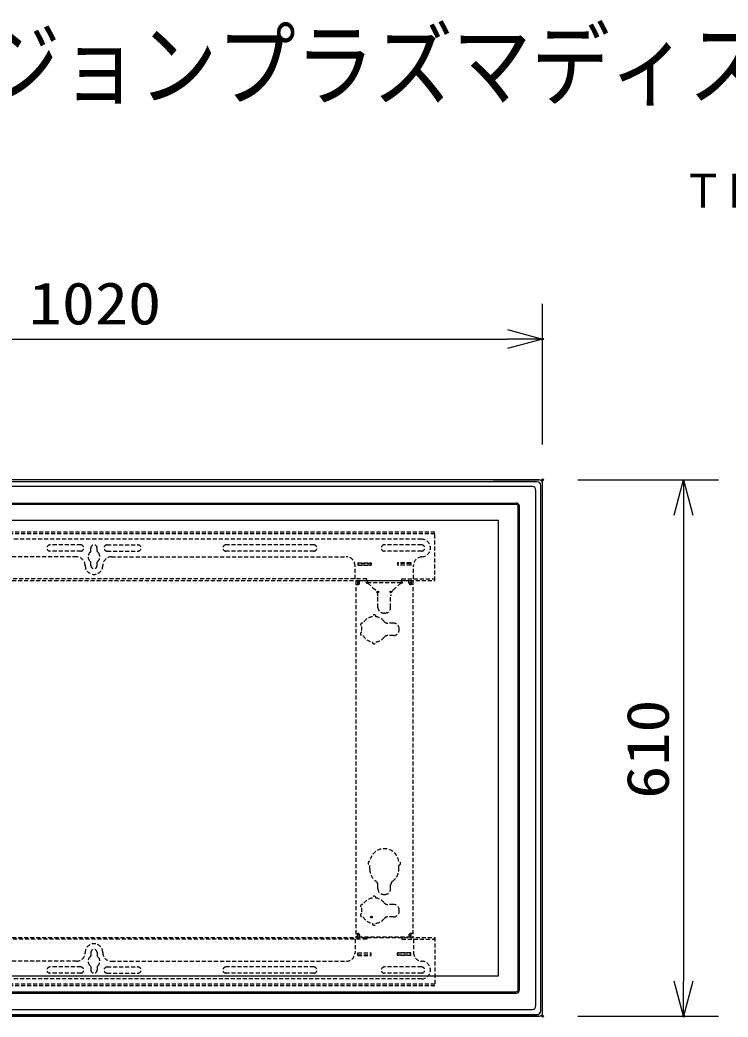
# Model space of a CAD drawing. Units: millimetres, scale not verified. Extents: x -63 to 63, y -57 to 57.
# Drawn here: x -19.9 to 20.3, y 0.7 to 57.4 of the extents above; entities that cross this region are included whole.
import ezdxf
from ezdxf.enums import TextEntityAlignment as Align

# ---------------------------------------------------------------- set-up
doc = ezdxf.new("R2010")
doc.units = ezdxf.units.MM
doc.header["$LTSCALE"] = 0.190236
doc.header["$PDMODE"] = 32
doc.header["$PDSIZE"] = 0.0951
doc.linetypes.add('DASHED1', pattern=[1.8, 1.2, -0.6])
for name, color, linetype in [('0-0_GAIKEI', 1, 'Continuous'), ('0-1_TOUROKU', 7, 'Continuous'), ('0-2_SUNPO', 3, 'Continuous'), ('0-3_MOJI1', 2, 'Continuous'), ('0-5_Defpoints', 7, 'Continuous')]:
    doc.layers.add(name, color=color, linetype=linetype)
doc.styles.add('ＭＳ ゴシック', font='')
doc.styles.get('ＭＳ ゴシック').set_extended_font_data('MS Gothic')

# ---------------------------------------------------------------- blocks, each defined once
blk = doc.blocks.new('_OPEN30')
at = {"layer": '0-1_TOUROKU'}
blk.add_line((0, 0), (-1, 0), dxfattribs=at)
blk.add_lwpolyline([(-1, 0.26795), (0, 0), (-1, -0.26795)], dxfattribs=at)

msp = doc.modelspace()

# ---------------------------------------------------------------- linework, layer by layer
at = {"layer": '0-0_GAIKEI', "color": 7}
for p, q in [((9.5612, 31.2327), (-41.0389, 31.2327)), ((6.9502, 31.2327), (-41.0389, 31.2327)), ((6.9502, 31.2327), (9.5612, 31.2327)), ((9.7612, 0.9327), (9.7612, 31.0327)), ((9.5612, 0.7327), (-41.0389, 0.7327)), ((-41.0389, 0.7327), (9.5612, 0.7327))]:
    msp.add_line(p, q, dxfattribs=at)
at = {"layer": '0-0_GAIKEI'}
for p, q in [((9.4551, 31.1266), (-40.9328, 31.1266)), ((9.1762, 30.8477), (-40.6539, 30.8477)), ((9.3762, 1.3177), (9.3762, 30.6477)), ((9.6551, 1.0388), (9.6551, 30.9266)), ((-39.7389, 29.9127), (8.2612, 29.9127)), ((8.2612, 29.839), (-39.7389, 29.839)), ((8.3675, 2.2327), (8.3675, 29.7327)), ((8.4412, 2.2327), (8.4412, 29.7327)), ((7.2612, 3.0327), (7.2612, 28.9327)), ((-38.7389, 3.0327), (7.2612, 3.0327)), ((-39.7389, 2.1264), (8.2612, 2.1264)), ((-39.7389, 2.0527), (8.2612, 2.0527)), ((-40.9328, 0.8388), (9.4551, 0.8388)), ((-40.6539, 1.1177), (9.1762, 1.1177))]:
    msp.add_line(p, q, dxfattribs=at)
at = {"layer": '0-0_GAIKEI', "linetype": 'DASHED1'}
for p, q in [((3.6362, 28.2577), (-35.1139, 28.2577)), ((3.6362, 28.1577), (-35.1139, 28.1577)), ((2.8862, 27.8577), (-34.3639, 27.8577)), ((3.6362, 25.5077), (3.6362, 28.2577)), ((-16.4889, 27.5327), (-18.2389, 27.5327)), ((-15.9139, 27.1701), (-15.9139, 27.3577)), ((-15.5639, 27.1701), (-15.5639, 27.3577)), ((-14.9889, 27.5327), (-13.2389, 27.5327)), ((-3.2388, 27.5327), (-8.2388, 27.5327)), ((2.8862, 27.5327), (0.7612, 27.5327)), ((-16.7389, 26.8577), (-30.0764, 26.8577)), ((-16.4889, 27.1827), (-18.2389, 27.1827)), ((-14.9889, 27.1827), (-13.2389, 27.1827)), ((-14.7389, 26.8577), (-1.4013, 26.8577)), ((-3.2388, 27.1827), (-8.2388, 27.1827)), ((2.8862, 27.1827), (0.7612, 27.1827)), ((-15.9139, 26.3577), (-15.9139, 26.5453)), ((-15.5639, 26.3577), (-15.5639, 26.5453)), ((-0.9013, 25.6077), (-0.9013, 26.3577)), ((-0.7438, 26.5227), (-0.7438, 26.3727)), ((-0.7438, 26.5227), (0.0162, 26.5227)), ((-0.7438, 26.3727), (0.0162, 26.3727)), ((-0.7388, 26.4827), (-0.7388, 26.3727)), ((0.0112, 26.4827), (-0.7388, 26.4827)), ((0.0112, 26.3827), (-0.7388, 26.3827)), ((0.0112, 26.4827), (0.0112, 26.3727)), ((0.0162, 26.5227), (0.0162, 26.3727)), ((1.5062, 26.5227), (1.5062, 26.3727)), ((2.2662, 26.5227), (1.5062, 26.5227)), ((2.2662, 26.3727), (1.5062, 26.3727)), ((1.5112, 26.4827), (1.5112, 26.3727)), ((2.2612, 26.4827), (1.5112, 26.4827)), ((2.2612, 26.3827), (1.5112, 26.3827)), ((2.2612, 26.4827), (2.2612, 26.3727)), ((2.2662, 26.5227), (2.2662, 26.3727)), ((2.4237, 25.6077), (2.4237, 26.3588)), ((-0.2388, 25.6077), (-31.2389, 25.6077)), ((-0.2388, 25.5077), (-0.2388, 25.6077)), ((1.7612, 25.5077), (1.7612, 25.6077)), ((1.7612, 25.6077), (3.6362, 25.6077)), ((-35.1139, 25.5077), (3.6362, 25.5077)), ((-0.7638, 25.4827), (-0.8638, 25.4827)), ((-0.8638, 25.4827), (-0.8638, 5.2327)), ((-0.8638, 25.2827), (-0.7388, 25.2827)), ((-0.7638, 25.4827), (-0.7638, 25.2827)), ((-0.7388, 25.5077), (-0.7388, 25.3827)), ((2.2612, 25.4827), (-0.7388, 25.4827)), ((-0.6388, 25.3827), (-0.7388, 25.3827)), ((-0.6388, 25.3827), (-0.6388, 25.4827)), ((-0.2138, 25.4827), (-0.2138, 25.4287)), ((1.725, 25.3827), (-0.2026, 25.3827)), ((-0.1789, 25.3528), (0.2241, 25.0074)), ((1.7013, 25.3528), (1.2983, 25.0074)), ((1.7362, 25.4827), (1.7362, 25.4287)), ((2.1612, 25.3827), (2.1612, 25.4827)), ((2.1612, 25.3827), (2.2612, 25.3827)), ((2.2612, 25.5077), (2.2612, 25.3827)), ((2.3862, 25.2827), (2.2612, 25.2827)), ((2.2862, 25.4827), (2.3862, 25.4827)), ((2.2862, 25.4827), (2.2862, 25.2827)), ((2.3862, 25.4827), (2.3862, 5.2327)), ((0.3987, 23.9827), (0.3987, 24.6278)), ((1.1237, 23.9827), (1.1237, 24.6278)), ((0.7987, 23.6577), (0.7237, 23.6577)), ((1.2862, 23.0827), (0.9547, 23.0827)), ((1.6112, 22.6952), (1.6112, 22.7702)), ((1.2862, 22.3827), (0.9547, 22.3827)), ((-0.0638, 9.0827), (-0.0638, 9.3324)), ((1.5862, 9.0827), (1.5862, 9.3326)), ((0.3987, 7.9827), (0.3987, 8.1993)), ((1.1237, 7.9827), (1.1237, 8.1993)), ((0.7237, 7.6577), (0.7987, 7.6577)), ((1.2862, 7.0827), (0.9547, 7.0827)), ((1.2862, 6.3827), (0.9547, 6.3827)), ((1.6112, 6.6952), (1.6112, 6.7702)), ((-35.1139, 5.2077), (3.6362, 5.2077)), ((-0.2388, 5.1077), (-31.2389, 5.1077)), ((-0.9013, 5.1077), (-0.9013, 4.3577)), ((-0.8638, 5.4327), (-0.7388, 5.4327)), ((-0.7638, 5.2327), (-0.8638, 5.2327)), ((-0.7638, 5.2327), (-0.7638, 5.4327)), ((-0.6388, 5.3327), (-0.7388, 5.3327)), ((-0.7388, 5.2077), (-0.7388, 5.3327)), ((2.2612, 5.2327), (-0.7388, 5.2327)), ((-0.6388, 5.3327), (-0.6388, 5.2327)), ((-0.2388, 5.2077), (-0.2388, 5.1077)), ((1.7612, 5.2077), (1.7612, 5.1077)), ((1.7612, 5.1077), (3.6362, 5.1077)), ((2.1612, 5.3327), (2.1612, 5.2327)), ((2.1612, 5.3327), (2.2612, 5.3327)), ((2.3862, 5.4327), (2.2612, 5.4327)), ((2.2612, 5.2077), (2.2612, 5.3327)), ((2.2862, 5.2327), (2.2862, 5.4327)), ((2.2862, 5.2327), (2.3862, 5.2327)), ((2.4237, 5.1077), (2.4237, 4.3566)), ((3.6362, 5.2077), (3.6362, 2.4577)), ((-15.9139, 4.3577), (-15.9139, 4.1701)), ((-15.5639, 4.3577), (-15.5639, 4.1701)), ((-0.7438, 4.1927), (-0.7438, 4.3427)), ((-0.7438, 4.3427), (0.0162, 4.3427)), ((-0.7438, 4.1927), (0.0162, 4.1927)), ((-0.7388, 4.2327), (-0.7388, 4.3427)), ((-0.7388, 4.3327), (0.0112, 4.3327)), ((-0.7388, 4.2327), (0.0112, 4.2327)), ((0.0112, 4.2327), (0.0112, 4.3427)), ((0.0162, 4.1927), (0.0162, 4.3427)), ((1.5062, 4.1927), (1.5062, 4.3427)), ((2.2662, 4.3427), (1.5062, 4.3427)), ((2.2662, 4.1927), (1.5062, 4.1927)), ((1.5112, 4.2327), (1.5112, 4.3427)), ((1.5112, 4.3327), (2.2612, 4.3327)), ((1.5112, 4.2327), (2.2612, 4.2327)), ((2.2612, 4.2327), (2.2612, 4.3427)), ((2.2662, 4.1927), (2.2662, 4.3427)), ((-16.7389, 3.8577), (-30.0764, 3.8577)), ((-16.4889, 3.5327), (-18.2389, 3.5327)), ((-15.9139, 3.5453), (-15.9139, 3.3577)), ((-15.5639, 3.5453), (-15.5639, 3.3577)), ((-14.9889, 3.5327), (-13.2389, 3.5327)), ((-14.7389, 3.8577), (-1.4013, 3.8577)), ((-3.2388, 3.5327), (-8.2388, 3.5327)), ((2.8862, 3.5327), (0.7612, 3.5327)), ((2.8862, 2.8577), (-34.3639, 2.8577)), ((-16.4889, 3.1827), (-18.2389, 3.1827)), ((-14.9889, 3.1827), (-13.2389, 3.1827)), ((-3.2388, 3.1827), (-8.2388, 3.1827)), ((2.8862, 3.1827), (0.7612, 3.1827)), ((3.6362, 2.5577), (-35.1139, 2.5577)), ((3.6362, 2.4577), (-35.1139, 2.4577))]:
    msp.add_line(p, q, dxfattribs=at)
at = {"layer": '0-0_GAIKEI'}
msp.add_lwpolyline([(-38.7389, 3.0327), (-38.7389, 28.9327), (7.2612, 28.9327)], dxfattribs=at)
at = {"layer": '0-0_GAIKEI', "color": 7}
for centre, start, end in [((9.5612, 31.0327), 0, 90), ((9.5612, 31.0327), 0, 90), ((9.5612, 0.9327), 270, 0), ((9.5612, 0.9327), 270, 0)]:
    msp.add_arc(centre, 0.2, start, end, dxfattribs=at)
at = {"layer": '0-0_GAIKEI'}
for centre, radius, start, end in [((9.1762, 30.6477), 0.2, 0, 90), ((9.4551, 30.9266), 0.2, 0, 90), ((8.2612, 29.7327), 0.18, 0, 90), ((8.2612, 29.7327), 0.1063, 0, 90), ((8.2612, 2.2327), 0.18, 270, 0), ((8.2612, 2.2327), 0.1063, 270, 0), ((9.1762, 1.3177), 0.2, 270, 0), ((9.4551, 1.0388), 0.2, 270, 0)]:
    msp.add_arc(centre, radius, start, end, dxfattribs=at)
at = {"layer": '0-0_GAIKEI', "linetype": 'DASHED1'}
for centre, radius, start, end in [((2.8862, 27.3577), 0.5, 270, 90), ((-18.2389, 27.3577), 0.175, 90, 270), ((-16.4889, 27.3577), 0.175, 270, 90), ((-15.7389, 27.3577), 0.175, 0, 180), ((-14.9889, 27.3577), 0.175, 90, 270), ((-13.2389, 27.3577), 0.175, 270, 90), ((-8.2388, 27.3577), 0.175, 90, 270), ((-3.2388, 27.3577), 0.175, 270, 90), ((0.7612, 27.3577), 0.175, 90, 270), ((2.8862, 27.3577), 0.175, 270, 90), ((-16.7389, 26.3577), 0.5, 0, 90), ((-15.7389, 26.8577), 0.335, 125.76171, 234.23829), ((-15.9639, 27.1701), 0.05, 305.76171, 0), ((-15.5139, 27.1701), 0.05, 180, 234.23829), ((-15.7389, 26.8577), 0.335, 305.76171, 54.23829), ((-14.7389, 26.3577), 0.5, 90, 180), ((-1.4013, 26.3577), 0.5, 0, 90), ((2.9237, 26.3588), 0.5, 94.30122, 180), ((-15.7389, 26.3577), 0.5, 180, 0), ((-15.9639, 26.5453), 0.05, 0, 54.23829), ((-15.7389, 26.3577), 0.175, 180, 0), ((-15.5139, 26.5453), 0.05, 125.76171, 180), ((-0.7388, 25.3827), 0.1, 270, 0), ((-0.1138, 25.4287), 0.1, 180, 229.3987), ((-0.1013, 24.6278), 0.5, 0, 49.3987), ((1.6237, 24.6278), 0.5, 130.6013, 180), ((1.6362, 25.4287), 0.1, 310.6013, 0), ((2.2612, 25.3827), 0.1, 180, 270), ((0.7237, 23.9827), 0.325, 180, 270), ((0.7987, 23.9827), 0.325, 270, 0), ((0.1862, 22.7327), 0.725, 97.9338, 151.49931), ((0.1862, 23.4575), 0.1003, 355.88732, 183.81977), ((0.1862, 22.7327), 0.725, 37.97987, 82.06902), ((-0.4924, 22.9874), 0.1003, 65.61199, 253.2486), ((0.1862, 22.7327), 0.725, 167.36127, 192.63872), ((0.9547, 23.3327), 0.25, 217.97987, 270), ((1.2862, 22.7577), 0.325, 0, 90), ((1.2862, 22.7077), 0.325, 270, 0), ((-0.4924, 22.4781), 0.1003, 106.7514, 294.68239), ((0.1862, 22.7327), 0.725, 208.50351, 262.0662), ((0.1862, 22.7327), 0.725, 277.93098, 322.02013), ((0.9547, 22.1327), 0.25, 90, 142.02013), ((0.1862, 22.008), 0.1003, 176.18023, 4.11268), ((0.7612, 9.4327), 0.825, 6.97358, 173.06896), ((-0.0636, 9.4327), 0.1003, 86.66037, 269.85246), ((0.7612, 9.0827), 0.825, 180, 235.26599), ((0.7612, 9.0827), 0.825, 304.73401, 0), ((1.5859, 9.4327), 0.1003, 270.14754, 93.33963), ((0.1487, 8.1993), 0.25, 0, 55.26599), ((0.7237, 7.9827), 0.325, 180, 270), ((0.7987, 7.9827), 0.325, 270, 0), ((1.3737, 8.1993), 0.25, 124.73401, 180), ((0.1862, 6.7327), 0.725, 97.9338, 151.49931), ((0.1862, 7.4574), 0.1003, 355.88732, 184.11268), ((0.1862, 6.7327), 0.725, 37.97987, 82.06902), ((-0.4924, 6.9873), 0.1003, 65.61199, 253.2486), ((0.1862, 6.7327), 0.725, 167.36127, 192.63872), ((0.9547, 7.3327), 0.25, 217.97987, 270), ((1.2862, 6.7577), 0.325, 2.2026, 90), ((-0.4924, 6.4781), 0.1003, 106.7514, 294.68239), ((0.1862, 6.7327), 0.725, 208.50351, 262.0662), ((0.1862, 6.7327), 0.725, 277.93098, 322.02013), ((0.9547, 6.1327), 0.25, 90, 142.02013), ((1.2862, 6.7077), 0.325, 270, 357.7974), ((0.1862, 6.0079), 0.1003, 175.88732, 4.11268), ((-0.7388, 5.3327), 0.1, 0, 90), ((2.2612, 5.3327), 0.1, 90, 180), ((-15.7389, 4.3577), 0.5, 0, 180), ((-16.7389, 4.3577), 0.5, 270, 0), ((-15.7389, 3.8577), 0.335, 125.76171, 234.23829), ((-15.9639, 4.1701), 0.05, 305.76171, 0), ((-15.7389, 4.3577), 0.175, 0, 180), ((-15.5139, 4.1701), 0.05, 180, 234.23829), ((-15.7389, 3.8577), 0.335, 305.76171, 54.23829), ((-14.7389, 4.3577), 0.5, 180, 270), ((-1.4013, 4.3577), 0.5, 270, 0), ((2.9237, 4.3566), 0.5, 180, 265.69878), ((-18.2389, 3.3577), 0.175, 90, 270), ((-16.4889, 3.3577), 0.175, 270, 90), ((-15.9639, 3.5453), 0.05, 0, 54.23829), ((-15.5139, 3.5453), 0.05, 125.76171, 180), ((-14.9889, 3.3577), 0.175, 90, 270), ((-13.2389, 3.3577), 0.175, 270, 90), ((-8.2388, 3.3577), 0.175, 90, 270), ((-3.2388, 3.3577), 0.175, 270, 90), ((0.7612, 3.3577), 0.175, 90, 270), ((2.8862, 3.3577), 0.5, 270, 90), ((2.8862, 3.3577), 0.175, 270, 90), ((-15.7389, 3.3577), 0.175, 180, 0)]:
    msp.add_arc(centre, radius, start, end, dxfattribs=at)
at = {"layer": '0-0_GAIKEI'}
for p in [(-0.2138, 25.3827), (1.7362, 25.3827), (0.3987, 24.8577), (1.1237, 24.8577), (0.0362, 6.3702)]:
    msp.add_point(p, dxfattribs=at)
at = {"layer": '0-2_SUNPO'}
for p, q in [((9.7612, 33.2393), (9.7612, 41.2393)), ((-39.2389, 39.2393), (7.7612, 39.2393)), ((11.7652, 31.2327), (19.7652, 31.2327)), ((17.7652, 29.2327), (17.7652, 2.7327)), ((11.7652, 0.7327), (19.7652, 0.7327))]:
    msp.add_line(p, q, dxfattribs=at)
at = {"layer": '0-2_SUNPO', "color": 7}
msp.add_point((3.6362, 0.7669), dxfattribs=at)
at = {"layer": '0-5_Defpoints'}
for p in [(9.7612, 39.2393), (9.7612, 31.2393), (9.7652, 31.2327), (9.7652, 0.7327), (17.7652, 0.7327)]:
    msp.add_point(p, dxfattribs=at)

# ---------------------------------------------------------------- block references
at = {"layer": '0-2_SUNPO', "xscale": 2, "yscale": 2}
msp.add_blockref('_OPEN30', (9.7612, 39.2393), dxfattribs=at)
for p, rotation in [((17.7652, 31.2327), 90), ((17.7652, 0.7327), 270)]:
    msp.add_blockref('_OPEN30', p, dxfattribs=dict(at, rotation=rotation))

# ---------------------------------------------------------------- texts
at = {"layer": '0-1_TOUROKU', "color": 1, "style": 'ＭＳ ゴシック', "width": 0.9}
msp.add_text('ＴＨ４２ＰＦ１１Ｋ＋ＴＹＷＫ４２ＰＶ７', height=1.925, dxfattribs=at).set_placement((17.7, 46.13), align=Align.BOTTOM_LEFT)
at = {"layer": '0-2_SUNPO', "style": 'ＭＳ ゴシック', "width": 1.15}
msp.add_text('1020', height=2.406, dxfattribs=at).set_placement((-19.4462, 39.3489), align=Align.BOTTOM_LEFT)
msp.add_text('610', height=2.406, rotation=90, dxfattribs=at).set_placement((17.6557, 13.0956), align=Align.BOTTOM_LEFT)
at = {"layer": '0-3_MOJI1', "style": 'ＭＳ ゴシック', "width": 0.85}
msp.add_text('ハイビジョンプラズマディスプレイ壁掛け金具付', height=3.848, dxfattribs=at).set_placement((-35.5001, 51.7599), align=Align.BOTTOM_LEFT)

doc.saveas('drawing.dxf')
